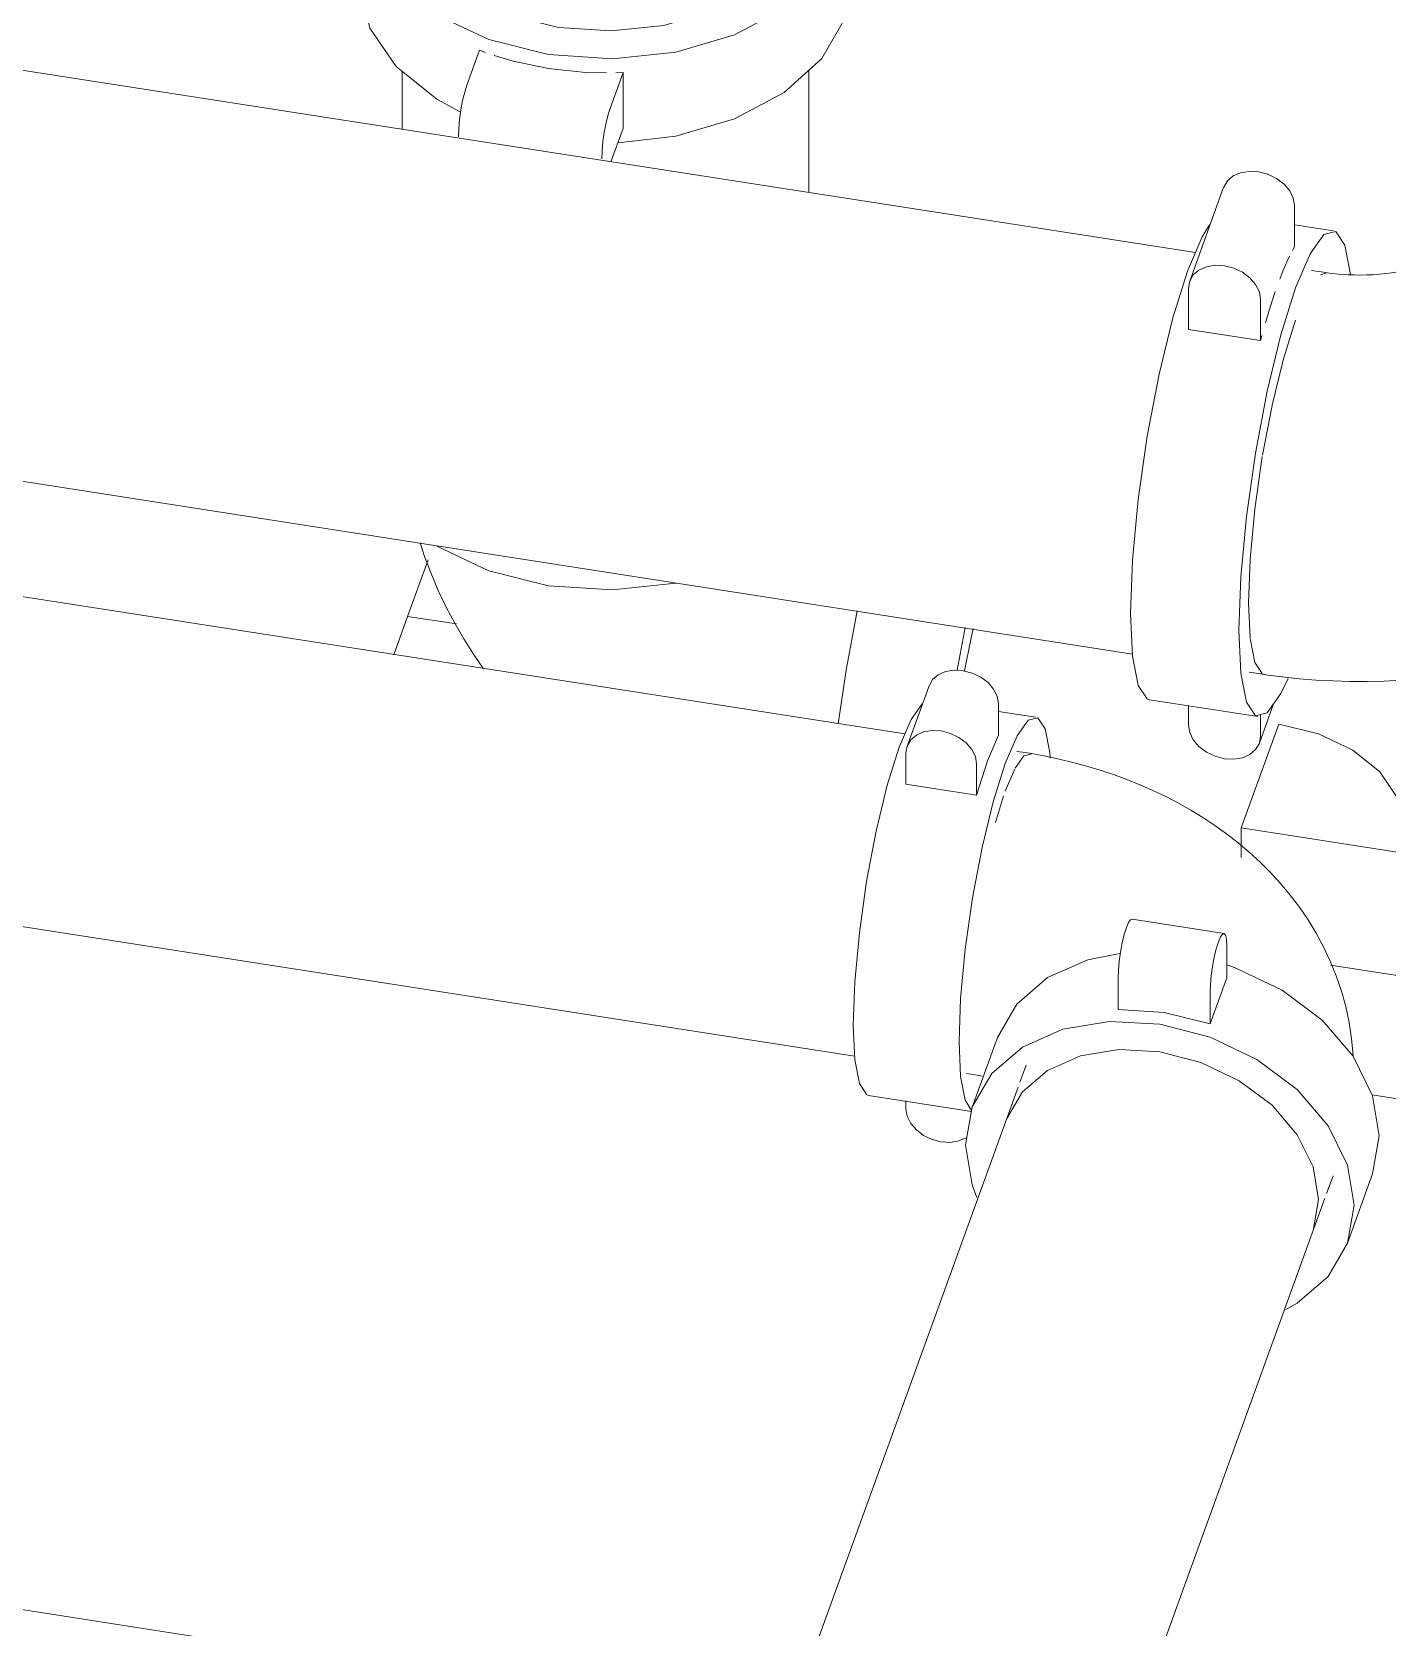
# Model space of a CAD drawing. Header units: metres. Extents: x 63 to 378, y -27 to 78.
# Drawn here: x 200.383 to 201.293, y 73.265 to 74.337 of the extents above; entities that cross this region are included whole.
import ezdxf

# ---------------------------------------------------------------- set-up
doc = ezdxf.new("R2010")
doc.units = ezdxf.units.M
doc.layers.add('M-EQPM', color=7, linetype='Continuous', lineweight=18)
doc.layers.add('P-PIPE', color=7, linetype='Continuous', lineweight=18)

# ---------------------------------------------------------------- blocks, each defined once
blk = doc.blocks.new('Victaulic-IPS-Elbow No 10-13 - AC-1730707-3D TORRE')
at = {"layer": 'P-PIPE', "color": 11, "lineweight": 9, "true_color": 0xff8080}
for p, q in [((21.3221, 73.8716), (21.2968, 73.8019)), ((21.2968, 73.8019), (21.4033, 73.7853)), ((21.2968, 73.782), (21.2968, 73.8019)), ((21.4063, 73.7191), (21.4063, 73.8019)), ((21.4033, 73.7025), (21.4033, 73.7853)), ((21.4033, 73.7025), (21.4063, 73.7211)), ((21.4063, 73.7211), (21.4033, 73.7025)), ((21.3568, 73.7097), (21.4033, 73.7025)), ((21.4033, 73.7025), (21.3568, 73.7097)), ((21.4063, 73.6363), (21.4063, 73.7191)), ((21.4033, 73.6197), (21.4033, 73.7025)), ((21.4063, 73.6383), (21.4033, 73.6197)), ((21.4033, 73.6197), (21.3849, 73.6226))]:
    blk.add_line(p, q, dxfattribs=at)
at = {"layer": 'P-PIPE', "color": 11, "true_color": 0xff8080}
for p, q in [((21.1518, 73.8525), (21.1461, 73.8533)), ((21.1124, 73.6369), (21.1182, 73.636)), ((21.1525, 73.6425), (21.1483, 73.631)), ((21.3543, 73.5563), (21.3586, 73.5682))]:
    blk.add_line(p, q, dxfattribs=at)
at = {"layer": 'P-PIPE', "color": 11, "lineweight": 9, "true_color": 0xff8080}
blk.add_polyline3d([(21.4033, 73.7853, 0), (21.4063, 73.8039, 0), (21.4017, 73.8224, 0), (21.39, 73.8395, 0), (21.372, 73.854, 0), (21.3488, 73.865, 0), (21.3221, 73.8716, 0)], dxfattribs=at)
at = {"layer": 'P-PIPE', "color": 11, "true_color": 0xff8080}
for points in [[(21.3721, 73.6493, 0), (21.3711, 73.6603, 0), (21.3694, 73.6712, 0), (21.3671, 73.6819, 0), (21.3642, 73.6923, 0), (21.3607, 73.7025, 0), (21.3567, 73.7124, 0), (21.3522, 73.722, 0), (21.3472, 73.7312, 0), (21.3418, 73.7401, 0), (21.336, 73.7486, 0), (21.3298, 73.7567, 0), (21.3234, 73.7645, 0), (21.3166, 73.7719, 0), (21.3096, 73.7789, 0), (21.3023, 73.7856, 0), (21.2948, 73.7919, 0), (21.2871, 73.7979, 0), (21.2793, 73.8035, 0), (21.2712, 73.8088, 0), (21.263, 73.8138, 0), (21.2547, 73.8185, 0), (21.2462, 73.8229, 0), (21.2376, 73.827, 0), (21.2289, 73.8309, 0), (21.2201, 73.8344, 0), (21.2112, 73.8377, 0), (21.2021, 73.8407, 0), (21.1931, 73.8434, 0), (21.1839, 73.8459, 0), (21.1746, 73.8481, 0), (21.1654, 73.8501, 0), (21.156, 73.8518, 0), (21.1518, 73.8525, 0)], [(21.123, 73.6351, 0), (21.1195, 73.6358, 0), (21.1182, 73.636, 0)]]:
    blk.add_polyline3d(points, dxfattribs=at)
blk = doc.blocks.new('Victaulic-IPS-Rigid Coupling Style 07-W07-107 - Standard-V118-3D TORRE')
at = {"layer": 'P-PIPE', "color": 11, "true_color": 0xff8080}
for p, q in [((21.2854, 73.7309), (21.2236, 73.7405)), ((21.2872, 73.7012), (21.2872, 73.7224)), ((21.2142, 73.6798), (21.2142, 73.7009)), ((21.276, 73.6702), (21.2872, 73.7012)), ((21.276, 73.6913), (21.276, 73.6702)), ((21.1331, 73.661), (21.1162, 73.6144)), ((21.1669, 73.639), (21.189, 73.6487)), ((21.189, 73.6487), (21.2147, 73.653)), ((21.15, 73.6245), (21.1669, 73.639)), ((21.1393, 73.6062), (21.15, 73.6245)), ((21.2956, 73.6321), (21.3176, 73.6156)), ((21.3176, 73.6156), (21.3346, 73.5958)), ((21.3346, 73.5958), (21.3452, 73.5742)), ((21.3896, 73.5951), (21.3852, 73.5695)), ((21.3452, 73.5742), (21.3488, 73.5522)), ((21.3683, 73.523), (21.3852, 73.5696)), ((21.3488, 73.5522), (21.3452, 73.5313))]:
    blk.add_line(p, q, dxfattribs=at)
for points in [[(21.2142, 73.7009, 0), (21.2144, 73.7062, 0), (21.2149, 73.7122, 0), (21.2158, 73.7185, 0), (21.217, 73.7246, 0), (21.2184, 73.7302, 0), (21.2198, 73.7349, 0), (21.2213, 73.7383, 0), (21.2226, 73.7402, 0), (21.2238, 73.7405, 0)], [(21.2872, 73.7224, 0), (21.287, 73.7266, 0), (21.2865, 73.7295, 0), (21.2856, 73.7308, 0), (21.2844, 73.7306, 0), (21.2831, 73.7287, 0), (21.2816, 73.7253, 0), (21.2801, 73.7206, 0), (21.2788, 73.715, 0), (21.2776, 73.7089, 0), (21.2767, 73.7026, 0), (21.2762, 73.6966, 0), (21.276, 73.6913, 0)], [(21.1331, 73.6612, 0), (21.1462, 73.6836, 0), (21.1669, 73.7014, 0), (21.1939, 73.7133, 0), (21.2153, 73.7176, 0)], [(21.2874, 73.7099, 0), (21.2929, 73.708, 0), (21.3244, 73.693, 0), (21.3514, 73.6727, 0), (21.3722, 73.6485, 0), (21.3852, 73.622, 0), (21.3896, 73.5951, 0)], [(21.2142, 73.6798, 0), (21.2451, 73.6779, 0), (21.276, 73.6702, 0)], [(21.3728, 73.5484, 0), (21.3683, 73.5754, 0), (21.3553, 73.6018, 0), (21.3345, 73.6261, 0), (21.3075, 73.6464, 0), (21.276, 73.6614, 0), (21.2423, 73.6701, 0), (21.2085, 73.6719, 0), (21.177, 73.6667, 0), (21.15, 73.6547, 0), (21.1293, 73.637, 0), (21.1162, 73.6146, 0), (21.1118, 73.589, 0)], [(21.2147, 73.653, 0), (21.2423, 73.6515, 0), (21.2699, 73.6444, 0), (21.2956, 73.6321, 0)], [(21.1118, 73.589, 0), (21.1162, 73.5621, 0), (21.1194, 73.5537, 0)], [(21.3269, 73.4784, 0), (21.3345, 73.4827, 0), (21.3553, 73.5005, 0), (21.3683, 73.5229, 0), (21.3728, 73.5484, 0)]]:
    blk.add_polyline3d(points, dxfattribs=at)
blk = doc.blocks.new('Victaulic-IPS-Rigid Coupling Style 07-W07-107 - Standard-V119-3D TORRE')
at = {"layer": 'P-PIPE', "color": 11, "true_color": 0xff8080}
for p, q in [((21.0872, 73.8974), (21.0725, 73.8569)), ((21.1338, 73.8854), (21.1338, 73.8642)), ((21.159, 73.8762), (21.1338, 73.8801)), ((21.0717, 73.8523), (21.0717, 73.8312)), ((21.1192, 73.8238), (21.1192, 73.8449)), ((21.1384, 73.8265), (21.1448, 73.8414)), ((21.0717, 73.8312), (21.1192, 73.8238)), ((21.1318, 73.8056), (21.1373, 73.8235)), ((21.0466, 73.6222), (21.1157, 73.6115)), ((21.0717, 73.6186), (21.0717, 73.6131))]:
    blk.add_line(p, q, dxfattribs=at)
for points in [[(21.0872, 73.8974, 0), (21.0872, 73.8974, 0), (21.0896, 73.9015, 0), (21.0933, 73.9047, 0), (21.0982, 73.9069, 0), (21.104, 73.9078, 0), (21.1101, 73.9075, 0), (21.1162, 73.9059, 0), (21.122, 73.9032, 0), (21.1269, 73.8995, 0), (21.1306, 73.8951, 0), (21.133, 73.8903, 0), (21.1338, 73.8854, 0)], [(21.0362, 73.6693, 0), (21.0373, 73.6985, 0), (21.0404, 73.7314, 0), (21.0453, 73.766, 0), (21.0517, 73.7998, 0), (21.0592, 73.8306, 0), (21.0672, 73.8561, 0), (21.0752, 73.8748, 0), (21.0827, 73.8853, 0)], [(21.1686, 73.8487, 0), (21.1683, 73.8525, 0), (21.1652, 73.8684, 0), (21.1603, 73.8758, 0), (21.1538, 73.8742, 0), (21.1464, 73.8637, 0), (21.1384, 73.8451, 0), (21.1303, 73.8195, 0), (21.1229, 73.7888, 0), (21.1165, 73.7549, 0), (21.1115, 73.7204, 0), (21.1084, 73.6874, 0), (21.1074, 73.6583, 0)], [(21.1192, 73.8449, 0), (21.1184, 73.8498, 0), (21.116, 73.8546, 0), (21.1122, 73.859, 0), (21.1073, 73.8627, 0), (21.1016, 73.8654, 0), (21.0954, 73.867, 0), (21.0893, 73.8674, 0), (21.0836, 73.8664, 0), (21.0787, 73.8642, 0), (21.0749, 73.861, 0), (21.0725, 73.8569, 0), (21.0717, 73.8523, 0)], [(21.1192, 73.8238, 0), (21.1265, 73.8469, 0), (21.1338, 73.8642, 0)], [(21.1451, 73.8421, 0), (21.151, 73.8503, 0), (21.1562, 73.8516, 0)], [(21.0466, 73.6222, 0), (21.0453, 73.6227, 0), (21.0404, 73.6301, 0), (21.0373, 73.646, 0), (21.0362, 73.6693, 0)], [(21.1074, 73.6583, 0), (21.1084, 73.6349, 0), (21.1115, 73.619, 0), (21.1158, 73.612, 0)], [(21.0717, 73.6131, 0), (21.0725, 73.6082, 0), (21.0749, 73.6034, 0), (21.0787, 73.599, 0), (21.0836, 73.5953, 0), (21.0893, 73.5926, 0), (21.0954, 73.591, 0), (21.1016, 73.5906, 0), (21.1073, 73.5916, 0), (21.1122, 73.5938, 0)]]:
    blk.add_polyline3d(points, dxfattribs=at)
blk = doc.blocks.new('Victaulic-IPS-Elbow No 10-13 - AC-V233-3D TORRE')
at = {"layer": 'P-PIPE', "color": 1, "true_color": 0xff0000}
for p, q in [((21.4464, 74.2027), (21.4413, 74.1885)), ((21.3521, 74.1751), (21.3442, 74.1763)), ((21.6957, 74.089), (21.7031, 74.1096)), ((21.3023, 73.9065), (21.3101, 73.9053))]:
    blk.add_line(p, q, dxfattribs=at)
at = {"layer": 'P-PIPE', "color": 1, "lineweight": 9, "true_color": 0xff0000}
for p, q in [((21.522, 74.1137), (21.4905, 74.0267)), ((21.6548, 74.093), (21.522, 74.1137)), ((21.6548, 74.093), (21.6548, 73.9899)), ((21.4905, 73.9235), (21.4905, 74.0267)), ((21.6454, 73.9723), (21.6548, 73.9899)), ((21.6548, 73.9899), (21.6454, 73.9723)), ((21.6548, 73.971), (21.6548, 73.9899)), ((21.4905, 73.8203), (21.4905, 73.9235))]:
    blk.add_line(p, q, dxfattribs=at)
at = {"layer": 'P-PIPE', "color": 1, "true_color": 0xff0000}
for points in [[(21.444, 74.1914, 0), (21.4439, 74.1913, 0), (21.4436, 74.1909, 0), (21.443, 74.1905, 0), (21.4421, 74.1898, 0), (21.441, 74.189, 0), (21.4397, 74.1881, 0), (21.4381, 74.1872, 0), (21.4362, 74.1861, 0), (21.4341, 74.185, 0), (21.4318, 74.1839, 0), (21.4292, 74.1828, 0), (21.4265, 74.1817, 0), (21.4235, 74.1806, 0), (21.4203, 74.1796, 0), (21.417, 74.1786, 0), (21.4135, 74.1777, 0), (21.4098, 74.1768, 0), (21.406, 74.176, 0), (21.4021, 74.1753, 0), (21.3981, 74.1747, 0), (21.394, 74.1742, 0), (21.3898, 74.1738, 0), (21.3856, 74.1735, 0), (21.3814, 74.1733, 0), (21.3771, 74.1732, 0), (21.3728, 74.1733, 0), (21.3686, 74.1734, 0), (21.3644, 74.1737, 0), (21.3602, 74.1741, 0), (21.3561, 74.1745, 0), (21.3521, 74.1751, 0)], [(21.6957, 74.089, 0), (21.6909, 74.0769, 0), (21.6855, 74.0651, 0), (21.6795, 74.0538, 0), (21.673, 74.0429, 0), (21.666, 74.0325, 0), (21.6586, 74.0226, 0), (21.6548, 74.0179, 0)], [(21.4905, 73.9157, 0), (21.4831, 73.9136, 0), (21.472, 73.9109, 0), (21.4609, 73.9085, 0), (21.4496, 73.9064, 0), (21.4384, 73.9046, 0), (21.427, 73.9031, 0), (21.4157, 73.902, 0), (21.4043, 73.9011, 0), (21.3929, 73.9005, 0), (21.3815, 73.9002, 0), (21.37, 73.9002, 0), (21.3586, 73.9006, 0), (21.3472, 73.9012, 0), (21.3358, 73.9021, 0), (21.3245, 73.9033, 0), (21.3132, 73.9048, 0), (21.3101, 73.9053, 0)]]:
    blk.add_polyline3d(points, dxfattribs=at)
at = {"layer": 'P-PIPE', "color": 1, "lineweight": 9, "true_color": 0xff0000}
for points in [[(21.4905, 74.0267, 0), (21.5259, 74.0243, 0), (21.5611, 74.028, 0), (21.5936, 74.0376, 0), (21.6213, 74.0523, 0), (21.6421, 74.0712, 0), (21.6548, 74.093, 0)], [(21.4905, 73.9235, 0), (21.5259, 73.9211, 0), (21.5611, 73.9249, 0), (21.5936, 73.9344, 0), (21.6073, 73.9407, 0)], [(21.6073, 73.9407, 0), (21.5936, 73.9344, 0), (21.5611, 73.9249, 0), (21.5259, 73.9211, 0), (21.4905, 73.9235, 0)], [(21.6516, 73.8793, 0), (21.6421, 73.8649, 0), (21.6213, 73.846, 0), (21.5936, 73.8312, 0), (21.5611, 73.8217, 0), (21.5259, 73.818, 0), (21.4905, 73.8203, 0)]]:
    blk.add_polyline3d(points, dxfattribs=at)
blk = doc.blocks.new('Victaulic-IPS-Rigid Coupling Style 07-W07-107 - Standard-V234-3D TORRE')
at = {"layer": 'P-PIPE', "color": 1, "true_color": 0xff0000}
for p, q in [((21.2851, 74.2323), (21.2623, 74.1692)), ((21.3328, 74.22), (21.3328, 74.1923)), ((21.3588, 74.203), (21.3328, 74.207)), ((21.3314, 74.1898), (21.3328, 74.1923)), ((21.3502, 74.1734), (21.3544, 74.1747)), ((21.2614, 74.1644), (21.2614, 74.1367)), ((21.3099, 74.1292), (21.3099, 74.1569)), ((21.3253, 74.117), (21.3334, 74.143)), ((21.2614, 74.1367), (21.3099, 74.1292)), ((21.3099, 74.1292), (21.3108, 74.1326)), ((21.3177, 74.0859), (21.3253, 74.117)), ((21.3113, 74.0522), (21.3177, 74.0857)), ((21.3019, 73.953), (21.3029, 73.982)), ((21.3029, 73.9295), (21.3019, 73.9528)), ((21.3125, 73.9049), (21.3111, 73.9054)), ((21.2354, 73.888), (21.3081, 73.8767)), ((21.2614, 73.8842), (21.2614, 73.8709)), ((21.3091, 73.8587), (21.3187, 73.8853)), ((21.3099, 73.8634), (21.3099, 73.8781))]:
    blk.add_line(p, q, dxfattribs=at)
for points in [[(21.2851, 74.2323, 0), (21.2852, 74.2323, 0), (21.2876, 74.2365, 0), (21.2914, 74.2398, 0), (21.2964, 74.242, 0), (21.3023, 74.2429, 0), (21.3085, 74.2426, 0), (21.3148, 74.241, 0), (21.3207, 74.2382, 0), (21.3257, 74.2344, 0), (21.3295, 74.2299, 0), (21.3319, 74.225, 0), (21.3328, 74.22, 0)], [(21.2226, 73.9459, 0), (21.2239, 73.9818, 0), (21.2278, 74.0224, 0), (21.2338, 74.065, 0), (21.2417, 74.1066, 0), (21.2509, 74.1444, 0), (21.2608, 74.1759, 0), (21.2706, 74.1989, 0), (21.2756, 74.207, 0)], [(21.3703, 74.1737, 0), (21.3665, 74.1933, 0), (21.3604, 74.2024, 0), (21.3525, 74.2005, 0), (21.3433, 74.1876, 0), (21.3334, 74.1646, 0), (21.3236, 74.1331, 0), (21.3144, 74.0953, 0), (21.3065, 74.0537, 0), (21.3004, 74.0111, 0), (21.2966, 73.9705, 0), (21.2953, 73.9346, 0)], [(21.3228, 74.1705, 0), (21.3252, 74.1765, 0), (21.3294, 74.186, 0)], [(21.3099, 74.1569, 0), (21.3091, 74.1619, 0), (21.3066, 74.1668, 0), (21.3028, 74.1713, 0), (21.2978, 74.1751, 0), (21.2919, 74.1779, 0), (21.2857, 74.1795, 0), (21.2794, 74.1798, 0), (21.2736, 74.1788, 0), (21.2685, 74.1766, 0), (21.2647, 74.1733, 0), (21.2623, 74.1692, 0), (21.2614, 74.1644, 0)], [(21.3132, 74.1413, 0), (21.3175, 74.1552, 0), (21.3198, 74.1622, 0)], [(21.3029, 73.982, 0), (21.303, 73.9825, 0), (21.3061, 74.0161, 0), (21.3111, 74.0513, 0)], [(21.2354, 73.888, 0), (21.2338, 73.8885, 0), (21.2278, 73.8976, 0), (21.2239, 73.9172, 0), (21.2226, 73.9459, 0)], [(21.2953, 73.9346, 0), (21.2966, 73.9059, 0), (21.3004, 73.8863, 0), (21.3065, 73.8772, 0), (21.3144, 73.8792, 0), (21.3236, 73.8921, 0), (21.3284, 73.9022, 0)], [(21.3109, 73.9055, 0), (21.3061, 73.9129, 0), (21.303, 73.9291, 0)], [(21.2614, 73.8709, 0), (21.2623, 73.8659, 0), (21.2647, 73.861, 0), (21.2685, 73.8565, 0), (21.2736, 73.8527, 0), (21.2794, 73.85, 0), (21.2857, 73.8483, 0), (21.2919, 73.848, 0), (21.2978, 73.849, 0), (21.3028, 73.8512, 0), (21.3066, 73.8545, 0), (21.3091, 73.8586, 0), (21.3099, 73.8634, 0)]]:
    blk.add_polyline3d(points, dxfattribs=at)
blk = doc.blocks.new('Victaulic-IPS-Rigid Coupling Style 07-W07-107 - Standard-2768719-3D TORRE')
at = {"layer": 'P-PIPE', "color": 11, "true_color": 0xff8080}
for p, q in [((21.0063, 74.4291), (21.0028, 74.4062)), ((20.7048, 74.4265), (20.7048, 74.3701)), ((20.739, 74.4012), (20.7336, 74.4206)), ((21.035, 74.3701), (21.035, 74.4265)), ((20.7535, 74.3798), (20.7391, 74.4009)), ((21.0024, 74.4051), (20.9903, 74.3844)), ((20.7757, 74.3618), (20.7541, 74.3791)), ((20.9896, 74.3836), (20.9696, 74.3655)), ((20.9682, 74.3645), (20.9424, 74.3508)), ((20.7768, 74.3009), (20.7853, 74.3243)), ((20.7894, 74.3227), (20.7853, 74.3243)), ((20.8817, 74.3093), (20.8732, 74.2859)), ((20.8817, 74.3093), (20.8769, 74.3091)), ((20.8817, 74.2717), (20.8817, 74.3093)), ((20.8735, 74.2492), (20.8817, 74.2717))]:
    blk.add_line(p, q, dxfattribs=at)
for points in [[(20.8317, 74.3214, 0), (20.8746, 74.3185, 0), (20.9172, 74.323, 0), (20.9565, 74.3345, 0), (20.9899, 74.3523, 0), (21.0152, 74.3752, 0), (21.0305, 74.4016, 0), (21.0349, 74.4296, 0), (21.028, 74.4575, 0), (21.0104, 74.4833, 0)], [(20.705, 74.4321, 0), (20.7048, 74.4234, 0), (20.7117, 74.3956, 0), (20.7293, 74.3698, 0), (20.7565, 74.3479, 0), (20.7915, 74.3314, 0), (20.8317, 74.3214, 0)], [(20.7719, 74.2831, 0), (20.7565, 74.2915, 0), (20.7293, 74.3134, 0), (20.7117, 74.3391, 0), (20.7048, 74.367, 0), (20.7048, 74.3701, 0)], [(21.0349, 74.3732, 0), (21.0305, 74.3451, 0), (21.0152, 74.3188, 0), (20.9899, 74.2959, 0), (20.9565, 74.2781, 0), (20.9172, 74.2665, 0), (20.8783, 74.2621, 0)], [(20.8383, 74.3396, 0), (20.805, 74.3479, 0), (20.7761, 74.3615, 0)], [(20.9415, 74.3504, 0), (20.909, 74.3409, 0), (20.8738, 74.3372, 0), (20.8384, 74.3395, 0)], [(20.8317, 74.3119, 0), (20.8078, 74.317, 0), (20.795, 74.3208, 0)], [(20.8706, 74.309, 0), (20.8565, 74.3094, 0), (20.8317, 74.3119, 0)], [(20.7711, 74.2662, 0), (20.7713, 74.2716, 0), (20.7718, 74.2778, 0), (20.7728, 74.2842, 0), (20.7739, 74.2905, 0), (20.7753, 74.2962, 0), (20.7768, 74.3009, 0)], [(20.8732, 74.2859, 0), (20.8717, 74.2812, 0), (20.8703, 74.2755, 0), (20.8691, 74.2692, 0), (20.8682, 74.2628, 0), (20.8676, 74.2567, 0), (20.8675, 74.2513, 0)]]:
    blk.add_polyline3d(points, dxfattribs=at)
blk = doc.blocks.new('Victaulic-IPS-Elbow No 10-13 - AC-V239-3D TORRE')
at = {"layer": 'P-PIPE', "color": 11, "lineweight": 9, "true_color": 0xff8080}
for p, q in [((20.7508, 73.982), (20.737, 73.9439)), ((20.7277, 73.9182), (20.737, 73.9439)), ((20.737, 73.9439), (20.7697, 73.9389)), ((20.7697, 73.9389), (20.737, 73.9439))]:
    blk.add_line(p, q, dxfattribs=at)
at = {"layer": 'P-PIPE', "color": 11, "true_color": 0xff8080}
blk.add_polyline3d([(20.7455, 73.9933, 0), (20.7484, 73.9843, 0), (20.7528, 73.9727, 0), (20.7576, 73.9613, 0), (20.7629, 73.9502, 0), (20.7686, 73.9394, 0), (20.7747, 73.9289, 0), (20.7812, 73.9187, 0), (20.788, 73.9088, 0)], dxfattribs=at)
blk = doc.blocks.new('Victaulic-IPS-Rigid Coupling Style 07-W07-107 - Standard-V240-3D TORRE')
at = {"layer": 'P-PIPE', "color": 11, "true_color": 0xff8080}
blk.add_line((21.1116, 73.9364), (21.1061, 73.9079), dxfattribs=at)
for points in [[(21.0262, 73.8717, 0), (21.0315, 73.9078, 0), (21.039, 73.9477, 0)], [(21.1111, 73.9074, 0), (21.1153, 73.9285, 0), (21.1169, 73.9358, 0)]]:
    blk.add_polyline3d(points, dxfattribs=at)
blk = doc.blocks.new('Victaulic-IPS-Rigid Coupling Style 07-W07-107 - Standard-V241-3D TORRE')
at = {"layer": 'P-PIPE', "color": 11, "true_color": 0xff8080}
blk.add_polyline3d([(20.9172, 73.9662, 0), (20.8746, 73.9617, 0), (20.8317, 73.9646, 0), (20.7915, 73.9746, 0), (20.7565, 73.9911, 0)], dxfattribs=at)
blk = doc.blocks.new('TAA - Ayura Etapa 3 T - TAA - Ayura Etapa 3 T-2912359-3D TORRE')
at = {"layer": 'M-EQPM'}
blk.add_line((18.7689, 73.5424), (20.8121, 73.2248), dxfattribs=at)

msp = doc.modelspace()

# ---------------------------------------------------------------- linework, layer by layer
at = {"layer": 'P-PIPE', "color": 1, "true_color": 0xff0000}
for p, q in [((201.1645, 74.1884), (198.6287, 74.5826)), ((198.5868, 74.3128), (201.1222, 73.9187))]:
    msp.add_line(p, q, dxfattribs=at)
at = {"layer": 'P-PIPE', "color": 11, "true_color": 0xff8080}
for p, q in [((200.6317, 74.3101), (200.6317, 74.271)), ((200.9047, 74.2286), (200.9047, 74.3108)), ((200.9693, 73.865), (199.9153, 74.0289)), ((199.8808, 73.8125), (200.9355, 73.6486)), ((201.0455, 73.6277), (200.7754, 72.8827)), ((200.9813, 72.808), (201.2514, 73.5531))]:
    msp.add_line(p, q, dxfattribs=at)

# ---------------------------------------------------------------- block references
at = {"layer": 'M-EQPM'}
msp.add_blockref('TAA - Ayura Etapa 3 T - TAA - Ayura Etapa 3 T-2912359-3D TORRE', (179.8983, 0), dxfattribs=at)
at = {"layer": 'P-PIPE', "color": 11, "true_color": 0xff8080}
for name in ['Victaulic-IPS-Rigid Coupling Style 07-W07-107 - Standard-2768719-3D TORRE', 'Victaulic-IPS-Elbow No 10-13 - AC-V239-3D TORRE', 'Victaulic-IPS-Rigid Coupling Style 07-W07-107 - Standard-V241-3D TORRE', 'Victaulic-IPS-Rigid Coupling Style 07-W07-107 - Standard-V240-3D TORRE', 'Victaulic-IPS-Rigid Coupling Style 07-W07-107 - Standard-V119-3D TORRE', 'Victaulic-IPS-Elbow No 10-13 - AC-1730707-3D TORRE', 'Victaulic-IPS-Rigid Coupling Style 07-W07-107 - Standard-V118-3D TORRE']:
    msp.add_blockref(name, (179.8983, 0), dxfattribs=at)
at = {"layer": 'P-PIPE', "color": 1, "true_color": 0xff0000}
for name in ['Victaulic-IPS-Rigid Coupling Style 07-W07-107 - Standard-V234-3D TORRE', 'Victaulic-IPS-Elbow No 10-13 - AC-V233-3D TORRE']:
    msp.add_blockref(name, (179.8983, 0), dxfattribs=at)

doc.saveas('drawing.dxf')
